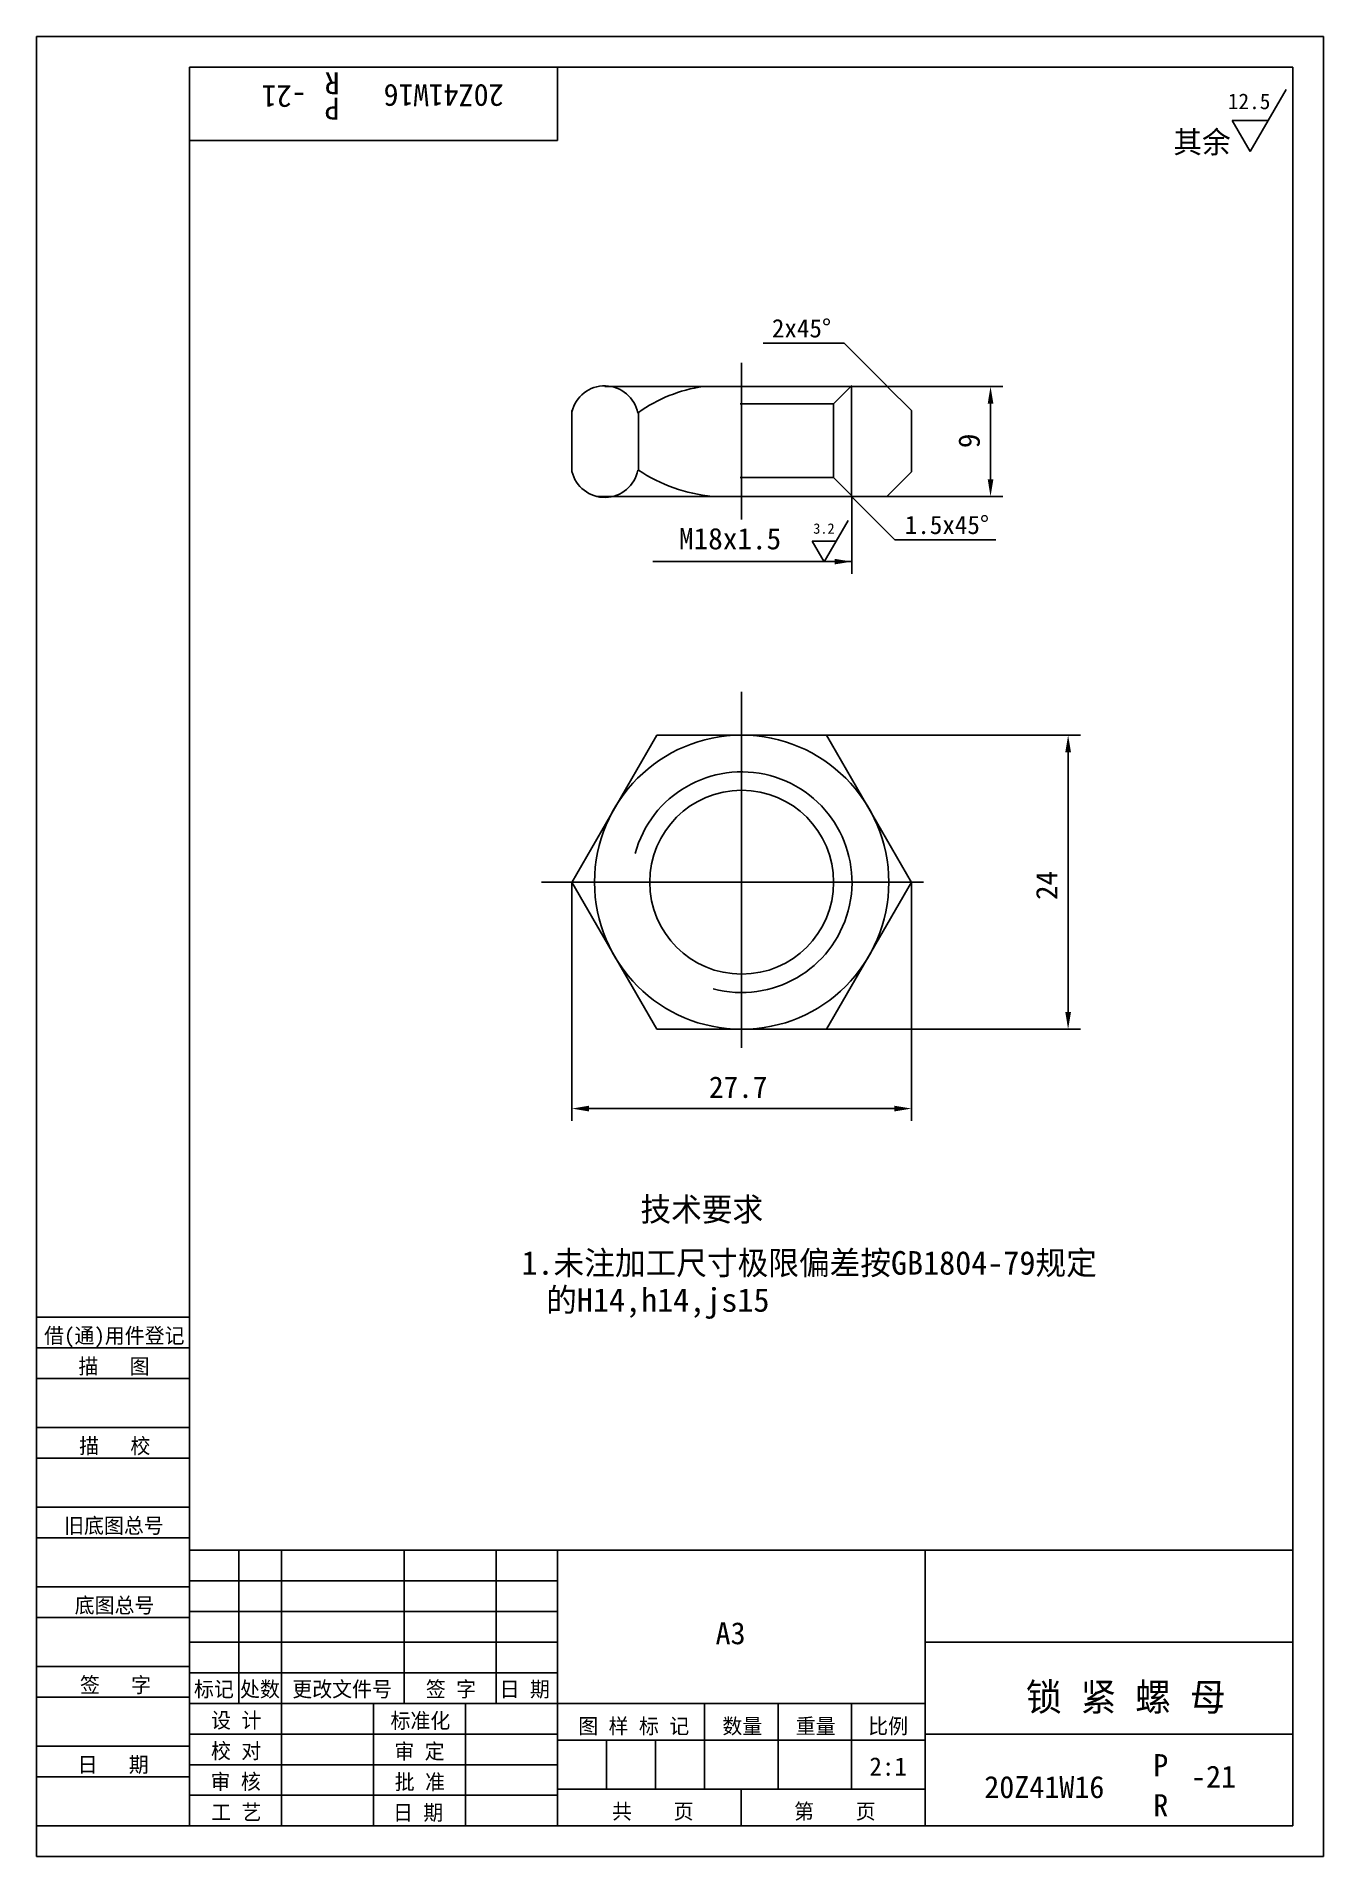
# Model space of a CAD drawing. Header units: metres. Extents: x 0 to 210, y 0 to 297.
import ezdxf

# ---------------------------------------------------------------- set-up
doc = ezdxf.new("R2010")
doc.units = ezdxf.units.M
for name, color, linetype in [('C', 6, 'Continuous'), ('D', 1, 'Continuous'), ('FL', 5, 'Continuous'), ('T', 7, 'Continuous'), ('TL', 4, 'Continuous')]:
    doc.layers.add(name, color=color, linetype=linetype)

# ---------------------------------------------------------------- blocks, each defined once
blk = doc.blocks.new('TUKUN4')
at = {"layer": 'FL'}
for p, q in [((0, 297), (0, 0)), ((210, 297), (0, 297)), ((210, 0), (210, 297)), ((0, 78), (25, 78)), ((0, 70), (25, 70)), ((0, 65), (25, 65)), ((0, 57), (25, 57)), ((0, 52), (25, 52)), ((33, 25), (33, 50)), ((40, 5), (40, 50)), ((60, 25), (60, 50)), ((75, 25), (75, 50)), ((25, 45), (85, 45)), ((0, 44), (25, 44)), ((0, 39), (25, 39)), ((25, 40), (85, 40)), ((25, 35), (85, 35)), ((0, 31), (25, 31)), ((25, 30), (85, 30)), ((0, 26), (25, 26)), ((70, 5), (70, 25)), ((0, 18), (25, 18)), ((25, 20), (85, 20)), ((25, 15), (85, 15)), ((0, 13), (25, 13)), ((25, 10), (85, 10)), ((0, 0), (210, 0))]:
    blk.add_line(p, q, dxfattribs=at)
at = {"layer": 'TL'}
for p, q in [((25, 5), (25, 292)), ((205, 292), (25, 292)), ((85, 292), (85, 280)), ((205, 5), (205, 292)), ((85, 280), (25, 280)), ((0, 88), (25, 88)), ((0, 83), (25, 83)), ((205, 50), (25, 50)), ((85, 5), (85, 50)), ((145, 5), (145, 50)), ((205, 35), (145, 35)), ((145, 25), (25, 25)), ((55, 5), (55, 25)), ((109, 11), (109, 25)), ((121, 11), (121, 25)), ((133, 11), (133, 25)), ((85, 19), (145, 19)), ((93, 11), (93, 19)), ((101, 11), (101, 19)), ((205, 20), (145, 20)), ((145, 11), (85, 11)), ((115, 5), (115, 11)), ((0, 5), (205, 5))]:
    blk.add_line(p, q, dxfattribs=at)
at = {"layer": 'T'}
for s, p in [('借(通)用件登记', (1.26, 83.76)), ('描   图', (6.86, 78.76)), ('描   校', (6.98, 65.76)), ('旧底图总号', (4.52, 52.76)), ('底图总号', (6.25, 39.76)), ('签   字', (7.1, 26.76)), ('标记', (25.71, 26.07)), ('处数', (33.22, 26.07)), ('更改文件号', (41.75, 26.07)), ('签 字', (63.53, 26.07)), ('日 期', (75.57, 26.07)), ('设 计', (28.5, 20.99)), ('标准化', (57.77, 20.93)), ('图 样 标 记', (88.4, 20.04)), ('数量', (111.92, 20.04)), ('重量', (123.88, 20.04)), ('比例', (135.7, 20.04)), ('校 对', (28.48, 15.99)), ('审 定', (58.39, 15.93)), ('日   期', (6.72, 13.76)), ('审 核', (28.41, 10.99)), ('批 准', (58.46, 10.93)), ('共    页', (93.91, 6.13)), ('第    页', (123.62, 6.13)), ('工 艺', (28.52, 5.99)), ('日 期', (58.18, 5.93))]:
    blk.add_text(s, height=2.5, dxfattribs=at).set_placement(p)

msp = doc.modelspace()

# ---------------------------------------------------------------- linework, layer by layer
at = {"layer": 'C'}
for p, q in [((115.06, 243.72), (115.06, 218.2)), ((115.06, 190.08), (115.06, 131.98)), ((115.06, 180.39), (115.06, 137.59)), ((82.43, 158.99), (144.74, 158.99)), ((93.66, 158.99), (136.46, 158.99))]:
    msp.add_line(p, q, dxfattribs=at)
at = {"layer": 'D'}
for p, q in [((203.88, 288.36), (198.03, 278.22)), ((198.03, 278.22), (195.1, 283.29)), ((195.1, 283.29), (200.95, 283.29)), ((131.76, 246.94), (118.57, 246.94)), ((138.83, 239.87), (131.76, 246.94)), ((132.98, 239.94), (132.98, 221.93)), ((138.83, 239.87), (157.66, 239.87)), ((155.66, 224.74), (155.66, 237.07)), ((132.98, 221.94), (140.05, 214.87)), ((133.04, 221.89), (133.04, 209.3)), ((138.76, 221.94), (157.66, 221.94)), ((132.44, 218), (128.54, 211.24)), ((126.58, 214.62), (130.49, 214.62)), ((128.54, 211.24), (126.58, 214.62)), ((140.05, 214.87), (151.63, 214.87)), ((151.63, 214.87), (156.53, 214.87)), ((100.57, 211.3), (133.04, 211.3)), ((128.92, 182.99), (170.32, 182.99)), ((168.32, 180.19), (168.32, 137.79)), ((87.35, 158.99), (87.35, 120.05)), ((142.77, 158.99), (142.77, 120.05)), ((128.92, 134.99), (170.32, 134.99)), ((90.15, 122.05), (139.97, 122.05))]:
    msp.add_line(p, q, dxfattribs=at)
for points in [[(155.2, 237.07), (156.13, 237.07), (155.66, 239.87)], [(155.2, 224.74), (156.13, 224.74), (155.66, 221.94)], [(130.24, 211.75), (133.04, 211.3), (130.24, 210.85)], [(167.86, 180.19), (168.79, 180.19), (168.32, 182.99)], [(167.86, 137.79), (168.79, 137.79), (168.32, 134.99)], [(90.15, 122.52), (90.15, 121.59), (87.35, 122.05)], [(139.97, 122.52), (139.97, 121.59), (142.77, 122.05)]]:
    msp.add_solid(points, dxfattribs=at)
at = {"layer": 'FL'}
msp.add_arc((115.06, 158.99), 18, 255, 165, dxfattribs=at)
at = {"layer": 'TL'}
for p, q in [((92.75, 239.87), (115.01, 239.87)), ((115.01, 239.87), (132.95, 239.87)), ((130.07, 237.03), (133.06, 240.03)), ((132.95, 239.87), (138.83, 239.87)), ((142.76, 235.94), (138.76, 239.94)), ((87.36, 225.94), (87.36, 235.94)), ((98.23, 226.2), (98.23, 235.65)), ((130.07, 237.03), (114.84, 237.03)), ((130.07, 225.03), (130.07, 237.03)), ((142.76, 225.94), (142.76, 235.94)), ((138.76, 221.94), (142.76, 225.94)), ((130.07, 225.03), (114.84, 225.03)), ((133.06, 222.03), (130.07, 225.03)), ((97.2, 221.94), (91.36, 221.94)), ((115.06, 221.94), (97.2, 221.94)), ((115.06, 221.94), (132.93, 221.94)), ((132.93, 221.94), (138.76, 221.94)), ((87.34, 158.97), (101.21, 182.99)), ((115.06, 182.99), (101.21, 182.99)), ((115.06, 182.99), (128.92, 182.99)), ((142.78, 158.97), (128.92, 182.99)), ((87.34, 159.01), (101.21, 134.99)), ((142.78, 159.01), (128.92, 134.99)), ((115.06, 134.99), (101.21, 134.99)), ((115.06, 134.99), (128.92, 134.99))]:
    msp.add_line(p, q, dxfattribs=at)
for points in [[(108.77, 239.87, 0.12), (98.23, 235.65, 0.19)], [(98.23, 226.2, 0.12), (110.27, 221.94, 0.17)], [(130.06, 158.99, 1), (100.06, 158.99, 1), (130.06, 158.99, 1)]]:
    msp.add_lwpolyline(points, format="xyb", dxfattribs=at)
msp.add_circle((115.06, 158.99), 24, dxfattribs=at)
for centre, start, end in [((92.72, 234.47), 10.97, 166.68), ((92.72, 227.29), 193.32, 349.03)]:
    msp.add_arc(centre, 5.51, start, end, dxfattribs=at)

# ---------------------------------------------------------------- block references
at = {"layer": 'D'}
msp.add_blockref('TUKUN4', (0, 0), dxfattribs=at)

# ---------------------------------------------------------------- texts
for s, height, rotation, p in [('R', 3.6, 180, (49.47, 291.16)), ('-21', 3.6, 180, (44.08, 289.01)), ('20Z41W16', 3.6, 180, (76.23, 289.17)), ('P', 3.6, 180, (49.47, 287.02)), ('9', 3.5, 90, (153.91, 229.82)), ('24', 3.5, 90, (166.57, 156.08))]:
    msp.add_text(s, height=height, rotation=rotation, dxfattribs=at).set_placement(p)
for s, height, p in [('12.5', 2.55, (194.38, 285.13)), ('其余', 3.6, (185.49, 277.96)), ('2x45%%d', 3, (119.99, 247.88)), ('3.2', 1.7, (126.75, 215.85)), ('1.5x45%%d', 3, (141.68, 215.8)), ('M18x1.5', 3.5, (104.84, 213.3)), ('27.7', 3.5, (109.73, 123.8)), ('技术要求', 3.85, (98.55, 103.68)), ('1.未注加工尺寸极限偏差按GB1804-79规定', 3.85, (79.13, 94.95)), ('的H14,h14,js15', 3.85, (83.17, 88.9)), ('A3', 3.6, (110.8, 34.65)), ('锁 紧 螺 母', 4.5, (161.44, 23.79)), ('2:1', 3, (135.9, 13.2)), ('P', 3.6, (182.21, 13.12)), ('20Z41W16', 3.6, (154.64, 9.55)), ('-21', 3.6, (188.37, 11.25)), ('R', 3.6, (182.21, 6.58))]:
    msp.add_text(s, height=height, dxfattribs=at).set_placement(p)

doc.saveas('drawing.dxf')
